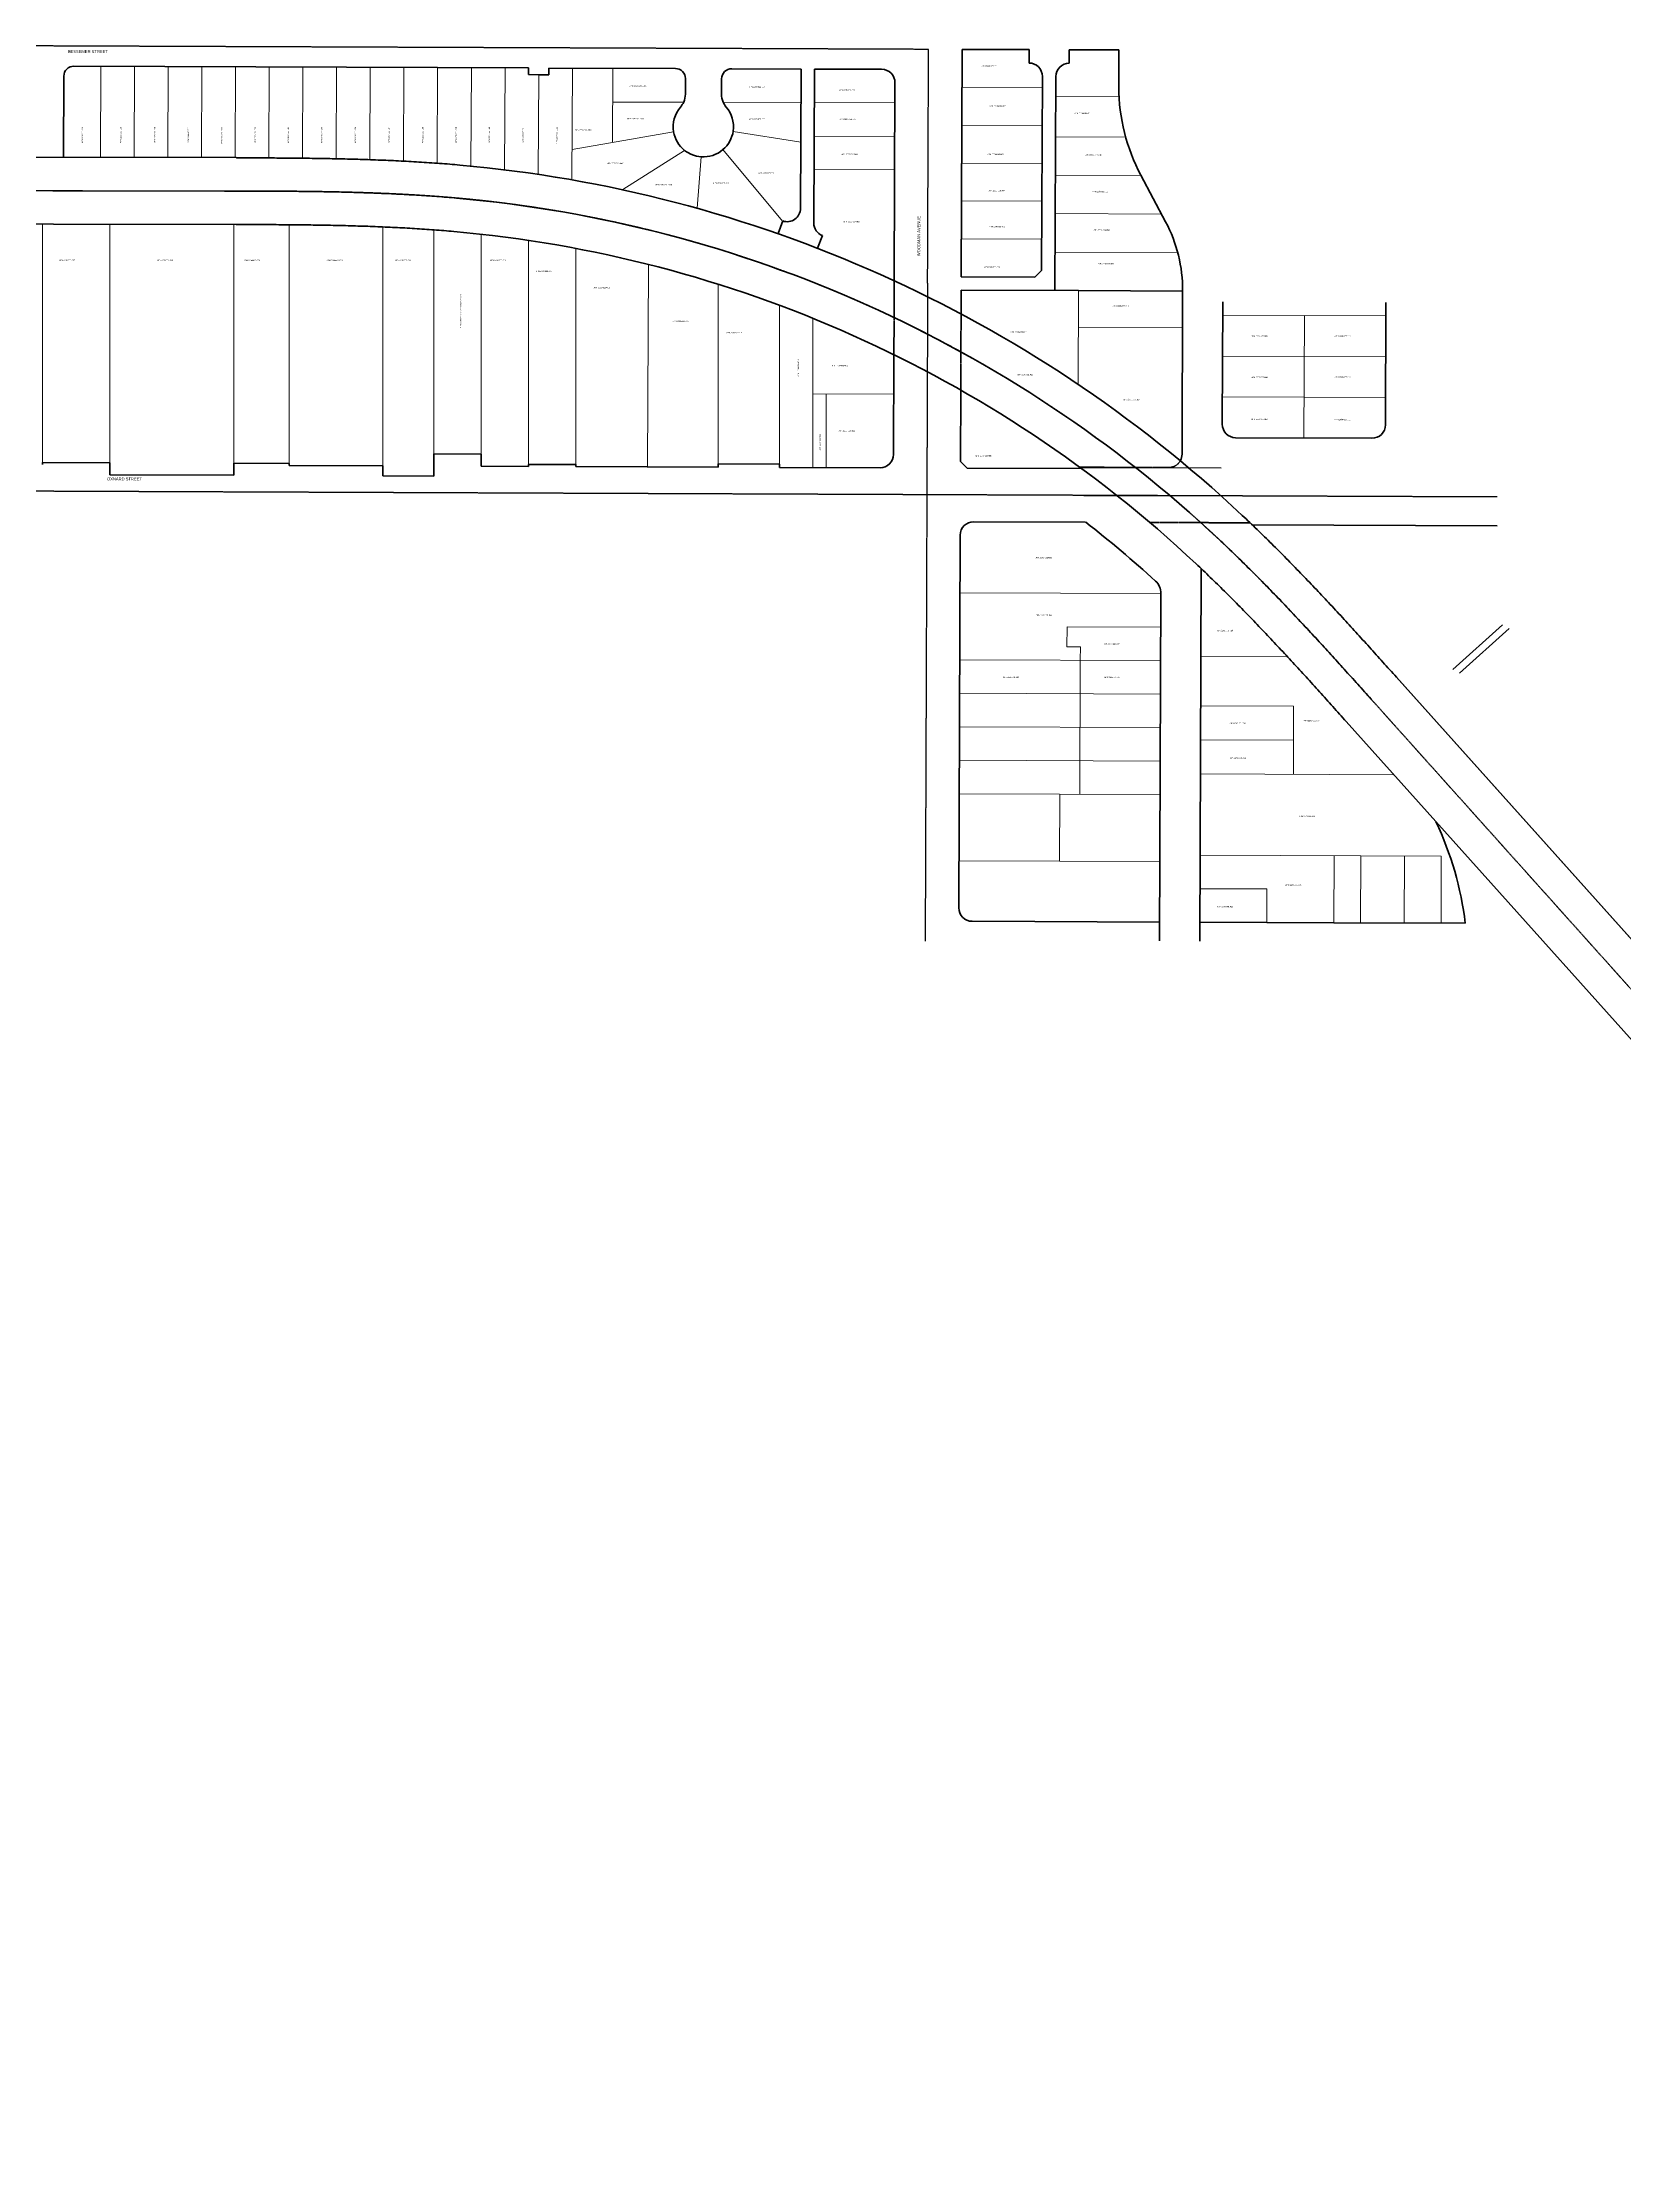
# Model space of a CAD drawing. Header units: feet. Extents: x 6396409 to 6445695, y 1882632 to 1891679.
# Drawn here: x 6429914 to 6432276, y 1885451 to 1888626 of the extents above; entities that cross this region are included whole.
import ezdxf

# ---------------------------------------------------------------- set-up
doc = ezdxf.new("R2010")
doc.units = ezdxf.units.FT
doc.header["$MEASUREMENT"] = 0
doc.linetypes.add('CENTER2', pattern=[1.125, 0.75, -0.125, 0.125, -0.125])
doc.linetypes.add('DASHED2', pattern=[0.375, 0.25, -0.125])
for name, color, linetype, lineweight in [('R-PROP-PRCL', 4, 'Continuous', 18), ('R-Row-Authority', 30, 'Continuous', 140), ('R-Row-Ease', 5, 'DASHED2', 50), ('R-Row-Misc-Txto', 171, 'Continuous', 5), ('R-Row-Scl', 1, 'CENTER2', 25), ('R-Row-Sname', 8, 'Continuous', 0), ('R-Row-Srow', 6, 'Continuous', 50), ('VB-BNDY-CALC-TR0112-055', 2, 'Continuous', 35)]:
    doc.layers.add(name, color=color, linetype=linetype, lineweight=lineweight)
doc.styles.add('G1_1 8_0', font='arial.ttf')
doc.styles.add('G4_7 32', font='arial.ttf', dxfattribs={"height": 0.219})

msp = doc.modelspace()

# ---------------------------------------------------------------- linework, layer by layer
for p, q in [((6431463.2819, 1887992.0733), (6431674.4051, 1887991.2996)), ((6431469.2241, 1887950.1512), (6431674.2515, 1887949.3999)), ((6432104.4802, 1887751.4396), (6432030.0204, 1887684.6884))]:
    msp.add_line(p, q)
at = {"color": 2}
msp.add_line((6432094.5636, 1887757.1201), (6432020.1037, 1887690.3689), dxfattribs=at)
msp.add_arc((6430364.3444, 1886491.6759), 1859.8, 51.6412051, 53.7797996)
at = {"layer": 'R-PROP-PRCL'}
for p, q in [((6430001.547, 1888590.8245), (6430000.9961, 1888454.9869)), ((6430051.8328, 1888590.6292), (6430051.2822, 1888454.889)), ((6430102.1186, 1888590.4339), (6430101.5684, 1888454.7912)), ((6430152.4043, 1888590.2386), (6430151.8545, 1888454.6933)), ((6430202.6901, 1888590.0433), (6430202.1407, 1888454.5955)), ((6430252.9758, 1888589.848), (6430252.4266, 1888454.4386)), ((6430303.2616, 1888589.7521), (6430302.7112, 1888454.0497)), ((6430353.5473, 1888589.4574), (6430352.9948, 1888453.2416)), ((6430403.8331, 1888589.2621), (6430403.2757, 1888451.8375)), ((6430454.1189, 1888589.0668), (6430453.5534, 1888449.66)), ((6430504.4046, 1888588.8715), (6430503.8273, 1888446.5293)), ((6430554.6904, 1888588.6762), (6430554.0965, 1888442.2681)), ((6430604.9761, 1888588.4809), (6430604.3606, 1888436.723)), ((6430655.2636, 1888578.2856), (6430654.6616, 1888429.8534)), ((6430705.59, 1888588.0902), (6430704.9149, 1888421.6572)), ((6430765.9329, 1888587.8558), (6430765.4838, 1888477.1301)), ((6431407.2108, 1888559.0462), (6431287.2121, 1888559.5088)), ((6430765.7284, 1888537.4562), (6430871.755, 1888537.4378)), ((6431047.1805, 1888536.7631), (6430930.7671, 1888537.151)), ((6431187.1212, 1888536.2193), (6431066.983, 1888536.685)), ((6431521.8756, 1888545.1841), (6431427.1589, 1888545.5492)), ((6430705.0974, 1888466.6484), (6430856.7489, 1888492.9715)), ((6431046.6262, 1888477.7645), (6430945.5606, 1888493.6014)), ((6431186.9285, 1888486.2196), (6431066.7892, 1888486.6854)), ((6431406.9927, 1888502.4666), (6431286.994, 1888502.9293)), ((6431531.6359, 1888485.146), (6431426.9277, 1888485.5497)), ((6430873.1525, 1888465.3009), (6430780.7514, 1888406.7271)), ((6430897.7199, 1888455.6953), (6430891.6442, 1888379.2063)), ((6430930.4186, 1888466.427), (6431019.4756, 1888359.484)), ((6431186.7358, 1888436.22), (6431066.5953, 1888436.6858)), ((6431406.7747, 1888445.8871), (6431286.7758, 1888446.3497)), ((6431554.6344, 1888427.6869), (6431426.7066, 1888428.1801)), ((6431406.5566, 1888389.3075), (6431286.5577, 1888389.7701)), ((6431585.2721, 1888370.1983), (6431426.4855, 1888370.8105)), ((6429914.4558, 1887999.3204), (6429914.4558, 1888355.1551)), ((6430014.9068, 1887998.9231), (6430014.9068, 1888354.9596)), ((6430199.8862, 1887998.1932), (6430199.8862, 1888354.5997)), ((6430282.517, 1887997.8698), (6430282.517, 1888354.2418)), ((6430422.4892, 1887994.3182), (6430422.4892, 1888351.019)), ((6430498.485, 1888012.0188), (6430498.5538, 1888346.6476)), ((6430569.2072, 1888011.7401), (6430569.2761, 1888340.1506)), ((6430639.9956, 1887996.461), (6430639.9949, 1888330.9346)), ((6431406.3386, 1888332.7279), (6431286.3396, 1888333.1905)), ((6430710.7756, 1887996.182), (6430710.7871, 1888318.9234)), ((6430817.8623, 1887992.76), (6430819.0494, 1888295.0337)), ((6431609.3615, 1888312.735), (6431426.2644, 1888313.4409)), ((6430923.1523, 1887997.3598), (6430923.1718, 1888265.5327)), ((6431014.7421, 1887996.9841), (6431014.7617, 1888234.0345)), ((6431461.233, 1888255.9157), (6431460.7043, 1888116.1177)), ((6431064.7354, 1887991.6577), (6431064.7354, 1888214.5539)), ((6431461.025, 1888200.9161), (6431616.5539, 1888200.3165)), ((6431676.604, 1888219.2128), (6431920.0821, 1888218.2618)), ((6431797.8915, 1888035.9176), (6431798.5831, 1888218.7514)), ((6431676.3735, 1888158.2732), (6431919.8516, 1888157.3222)), ((6431185.4452, 1888101.3121), (6431064.7354, 1888101.7879)), ((6431084.7354, 1887991.6577), (6431084.7354, 1888101.7091)), ((6431676.143, 1888097.3337), (6431919.6211, 1888096.3826)), ((6431284.2953, 1887804.722), (6431434.2942, 1887804.1361)), ((6431434.2942, 1887804.1361), (6431584.3682, 1887803.5499)), ((6431444.1769, 1887754.0971), (6431444.0597, 1887724.0974)), ((6431444.1769, 1887754.0971), (6431584.1758, 1887753.5503)), ((6431444.0597, 1887724.0974), (6431464.0596, 1887724.0192)), ((6431464.0596, 1887724.0192), (6431463.9815, 1887704.0194)), ((6431283.9047, 1887704.7228), (6431583.9834, 1887703.5506)), ((6431463.9815, 1887704.0194), (6431463.2002, 1887504.0209)), ((6431644.0098, 1887710.2748), (6431772.8181, 1887709.7716)), ((6431283.7094, 1887654.7232), (6431583.7911, 1887653.551)), ((6431643.7249, 1887636.2553), (6431782.2239, 1887635.7143)), ((6431782.2239, 1887635.7143), (6431782.2239, 1887533.7139)), ((6431283.5141, 1887604.7235), (6431583.5987, 1887603.5514)), ((6431643.5287, 1887585.2561), (6431782.2239, 1887584.7143)), ((6431283.3188, 1887554.7239), (6431583.4034, 1887553.5518)), ((6431643.3325, 1887534.2565), (6431931.9913, 1887533.1289)), ((6431283.1235, 1887504.7243), (6431583.2139, 1887503.5521)), ((6431433.2005, 1887504.1381), (6431432.781, 1887404.139)), ((6431282.7329, 1887404.7251), (6431582.8291, 1887403.5529)), ((6431642.8666, 1887413.0284), (6432002.8632, 1887411.6223)), ((6431842.3759, 1887312.2484), (6431842.7665, 1887412.2476)), ((6431882.4735, 1887312.0917), (6431882.8642, 1887412.091)), ((6431947.4731, 1887311.8378), (6431947.8637, 1887411.8371)), ((6432002.8632, 1887411.6223), (6432002.8632, 1887311.5723)), ((6431642.6736, 1887363.0288), (6431742.6786, 1887362.6382)), ((6431742.4833, 1887312.6386), (6431742.6786, 1887362.6382))]:
    msp.add_line(p, q, dxfattribs=at)
at = {"layer": 'R-Row-Authority'}
for p, q in [((6430203.7611, 1888454.5924), (6428595.7849, 1888457.721)), ((6432578.686, 1886961.7863), (6431935.8829, 1887678.8221))]:
    msp.add_line(p, q, dxfattribs=at)
for points in [[(6430537.5852, 1888443.3434, 0.003585648), (6430507.0879, 1888445.8226, 0.003272504), (6430476.5047, 1888447.8869, 0.002945252), (6430445.9634, 1888449.5671, 0.002618), (6430415.4707, 1888450.9046, 0.002290749), (6430385.0318, 1888451.9404, 0.001963498), (6430354.6506, 1888452.7155, 0.001636247), (6430324.3301, 1888453.2707, 0.001308997), (6430294.5958, 1888453.6399, 0.000981748), (6430264.402, 1888453.8765, 0.000654499), (6430234.273, 1888454.014, 0.000327249), (6430204.2094, 1888454.0922)], [(6428595.5938, 1888407.7212), (6430203.6638, 1888404.5924, -0.000327249), (6430233.662, 1888404.5144, -0.000654499), (6430263.66, 1888404.3775, -0.000981748), (6430293.6575, 1888404.1425, -0.001308997), (6430323.13, 1888403.7765, -0.001636247), (6430353.1233, 1888403.2273, -0.001963498), (6430383.1119, 1888402.4622, -0.002290749), (6430413.0929, 1888401.442, -0.002618), (6430443.0625, 1888400.1274, -0.002945252), (6430473.0156, 1888398.4796, -0.003272504), (6430502.9459, 1888396.4593, -0.003585648), (6430532.7285, 1888394.0383, -0.167879394), (6431671.1556, 1887884.3642, -0.003585502), (6431692.7976, 1887863.7629, -0.003272504), (6431714.2398, 1887842.7836, -0.002945252), (6431735.4197, 1887821.5393, -0.002618), (6431756.3618, 1887800.0606, -0.002333118), (6431777.4735, 1887777.9746, 0.009264653), (6431797.2589, 1887756.924, -0.001666478), (6431818.024, 1887734.5126, -0.001308998), (6431837.9275, 1887712.7729, -0.000981748), (6431858.0831, 1887690.5545, -0.000654498), (6431878.1657, 1887668.2703, -0.000327249), (6431898.2046, 1887645.9466)], [(6428565.4053, 1888357.7799), (6430203.5665, 1888354.5925, -0.000327249), (6430233.4992, 1888354.5147, -0.000654499), (6430263.3664, 1888354.3784, -0.000981748), (6430293.1675, 1888354.1449, -0.001308997), (6430322.3782, 1888353.7821, -0.001636247), (6430352.0443, 1888353.2389, -0.001963498), (6430381.6404, 1888352.4838, -0.002290749), (6430411.1635, 1888351.4792, -0.002618), (6430440.61, 1888350.1876, -0.002945252), (6430469.975, 1888348.5721, -0.003272504), (6430499.2522, 1888346.596, -0.003585648), (6430528.32, 1888344.233, -0.167879394), (6431636.9423, 1887847.9026, -0.003585502), (6431658.0649, 1887827.7956, -0.003272504), (6431679.0393, 1887807.2741, -0.002945252), (6431699.8033, 1887786.4469, -0.002618), (6431720.3798, 1887765.3432, -0.002290749), (6431740.7935, 1887743.9911, 0.008922126), (6431761.0695, 1887722.4185, -0.001636247), (6431781.2342, 1887700.6525, -0.001308998), (6431800.9609, 1887679.1059, -0.000981748), (6431820.9845, 1887657.0329, -0.000654498), (6431840.9795, 1887634.8459, -0.000327249), (6431860.9747, 1887612.571), (6432504.2242, 1886895.0373)], [(6431935.8829, 1887678.8221, 0.000327249), (6431915.8003, 1887701.1945, 0.000654498), (6431895.63, 1887723.5759, 0.000981748), (6431875.3425, 1887745.9398, 0.001308998), (6431855.2622, 1887767.8725, 0.001636247), (6431834.6528, 1887790.1187, 0.001963498), (6431813.8389, 1887812.2636, 0.002290749), (6431792.792, 1887834.278, 0.002618), (6431771.4844, 1887856.1315, 0.002945252), (6431749.8887, 1887877.793, 0.003272504), (6431727.9786, 1887899.2299, 0.003585502), (6431705.8172, 1887920.3257)]]:
    msp.add_lwpolyline(points, format="xyb", dxfattribs=at)
msp.add_lwpolyline([(6431935.4346, 1887679.3222), (6433903.2244, 1885484.2864)], dxfattribs=at)
msp.add_arc((6430364.7928, 1886491.1757), 1959.8, 46.8220943, 84.9417547, dxfattribs=at)
at = {"layer": 'R-Row-Ease'}
for p, q in [((6431185.6725, 1888160.291), (6431186.0986, 1888270.8712)), ((6431285.4692, 1888107.3445), (6431285.9082, 1888221.2817)), ((6431595.7404, 1887991.7069), (6431463.0746, 1887992.2251)), ((6431567.5624, 1887909.8164), (6431717.6289, 1887909.2302))]:
    msp.add_line(p, q, dxfattribs=at)
msp.add_arc((6431595.8185, 1888011.7068), 20, 269.7761985, 330.8423239, dxfattribs=at)
at = {"layer": 'R-Row-Scl'}
for p, q in [((6431237.3854, 1888616.0446), (6428596.49, 1888626.2717)), ((6431235.95, 1888266.8), (6431237.3854, 1888616.0446)), ((6431235.95, 1888266.8), (6431232.3203, 1887284.7897)), ((6432086.41, 1887947.79), (6428593.95, 1887961.5))]:
    msp.add_line(p, q, dxfattribs=at)
msp.add_lwpolyline([(6428595.6549, 1888407.7211), (6430203.6638, 1888404.5924, -0.000327249), (6430233.662, 1888404.5144, -0.000654499), (6430263.66, 1888404.3775, -0.000981748), (6430293.6575, 1888404.1425, -0.001308997), (6430323.13, 1888403.7765, -0.001636247), (6430353.1233, 1888403.2273, -0.001963498), (6430383.1119, 1888402.4622, -0.002290749), (6430413.0929, 1888401.442, -0.002618), (6430443.0625, 1888400.1274, -0.002945252), (6430473.0156, 1888398.4796, -0.003272504), (6430502.9459, 1888396.4593, -0.003585648), (6430532.7285, 1888394.0383, -0.167879394), (6431671.1556, 1887884.3642, -0.003585502), (6431692.7976, 1887863.7629, -0.003272504), (6431714.2398, 1887842.7836, -0.002945252), (6431735.4197, 1887821.5393, -0.002618), (6431756.3618, 1887800.0606, -0.002333118), (6431777.4735, 1887777.9746, 0.009264653), (6431797.2589, 1887756.924, -0.001666478), (6431818.024, 1887734.5126, -0.001308998), (6431837.9275, 1887712.7729, -0.000981748), (6431858.0831, 1887690.5545, -0.000654498), (6431878.1657, 1887668.2703, -0.000327249), (6431898.2046, 1887645.9466)], format="xyb", dxfattribs=at)
msp.add_lwpolyline([(6431898.2046, 1887645.9466), (6433865.9945, 1885450.9108)], dxfattribs=at)
at = {"layer": 'R-Row-Srow'}
for p, q in [((6431287.4297, 1888616.0884), (6431286.1214, 1888276.5909)), ((6431387.4289, 1888615.7029), (6431287.4297, 1888616.0884)), ((6431387.4289, 1888615.7031), (6431387.3519, 1888595.703)), ((6431447.3515, 1888595.4717), (6431447.4096, 1888615.4717)), ((6431521.6537, 1888615.1854), (6431447.4096, 1888615.4717)), ((6431521.4924, 1888559.7209), (6431521.6537, 1888615.1854)), ((6430640.2185, 1888588.3399), (6429961.3284, 1888590.972)), ((6430640.2185, 1888588.3441), (6430640.1779, 1888578.3441)), ((6430655.2636, 1888578.2856), (6430640.1779, 1888578.3441)), ((6430670.3494, 1888578.227), (6430655.2636, 1888578.2856)), ((6430670.3899, 1888588.2269), (6430670.3494, 1888578.227)), ((6430859.7212, 1888587.4889), (6430670.3899, 1888588.223)), ((6431047.177, 1888586.7622), (6430943.2396, 1888587.1651)), ((6431046.1255, 1888378.7007), (6431047.177, 1888586.7631)), ((6431066.0152, 1888356.8209), (6431067.1769, 1888586.6846)), ((6431167.3145, 1888586.2964), (6431067.1769, 1888586.6846)), ((6429946.2703, 1888576.0329), (6429945.7798, 1888455.0943)), ((6430874.4033, 1888572.4315), (6430874.3101, 1888549.4317)), ((6430928.403, 1888572.2269), (6430928.3094, 1888549.1652)), ((6431187.2368, 1888566.2195), (6431186.0986, 1888270.8712)), ((6431407.2747, 1888575.6261), (6431406.159, 1888286.1282)), ((6431427.2745, 1888575.549), (6431426.0433, 1888256.0514)), ((6431591.3453, 1888358.8025), (6431554.3927, 1888428.1404)), ((6431019.6181, 1888359.8901), (6431012.9985, 1888341.0174)), ((6431078.9489, 1888338.0096), (6431071.73, 1888319.3579)), ((6431396.1206, 1888276.1669), (6431286.1214, 1888276.5909)), ((6431286.0443, 1888256.5911), (6431285.9082, 1888221.2817)), ((6431461.233, 1888255.9157), (6431286.0443, 1888256.5911)), ((6431616.7619, 1888255.3161), (6431461.233, 1888255.9157)), ((6431615.8184, 1888011.6311), (6431616.7401, 1888255.3162)), ((6431675.9881, 1888056.3915), (6431676.6796, 1888239.2127)), ((6431919.4663, 1888055.4454), (6431920.1578, 1888238.2616)), ((6431185.6725, 1888160.291), (6431185.0984, 1888011.3146)), ((6431285.4692, 1888107.3445), (6431285.059, 1888000.9205)), ((6430498.485, 1888012.0188), (6430498.4782, 1887979.0186)), ((6430569.2072, 1888011.7401), (6430498.485, 1888012.0188)), ((6430569.2034, 1887993.7399), (6430569.2072, 1888011.7401)), ((6431695.9098, 1888036.316), (6431899.3883, 1888035.5212)), ((6429914.4441, 1887996.3204), (6429914.4558, 1887999.3208)), ((6430014.9068, 1887998.9245), (6429914.4558, 1887999.3204)), ((6430014.9068, 1887980.9244), (6430014.9068, 1887998.9231)), ((6430014.9068, 1887980.9244), (6430199.8862, 1887980.1953)), ((6430282.517, 1887997.8698), (6430199.8862, 1887998.1955)), ((6430199.8862, 1887980.1953), (6430199.8862, 1887998.1932)), ((6430282.517, 1887994.8698), (6430282.517, 1887997.8698)), ((6430422.4892, 1887994.3182), (6430282.517, 1887994.8698)), ((6430422.4892, 1887979.318), (6430422.4892, 1887994.3182)), ((6430422.4892, 1887979.318), (6430498.4782, 1887979.0186)), ((6430639.9957, 1887993.4609), (6430569.2034, 1887993.7399)), ((6430710.7756, 1887996.182), (6430639.9956, 1887996.461)), ((6430639.9956, 1887996.461), (6430639.9957, 1887993.4609)), ((6430710.7755, 1887993.182), (6430710.7756, 1887996.182)), ((6430923.1519, 1887992.345), (6430710.7755, 1887993.182)), ((6430923.1523, 1887997.3598), (6430923.1519, 1887992.345)), ((6431014.7421, 1887996.9841), (6430923.1523, 1887997.3598)), ((6431014.7417, 1887991.984), (6431014.7421, 1887996.9841)), ((6431165.0197, 1887991.3918), (6431014.7417, 1887991.984)), ((6431285.059, 1888000.9205), (6431295.0204, 1887990.8815)), ((6431465.8154, 1887990.2144), (6431295.0204, 1887990.8815)), ((6431463.0746, 1887992.2251), (6431465.8154, 1887990.2144)), ((6431720.7823, 1887906.2178), (6432086.242, 1887904.7903)), ((6431644.511, 1887840.5348), (6431642.3725, 1887284.7729)), ((6431584.3691, 1887803.7652), (6431582.3729, 1887285.0038))]:
    msp.add_line(p, q, dxfattribs=at)
at = {"layer": 'R-Row-Srow', "color": 1}
for p, q in [((6431304.71, 1887910.8431), (6431471.8087, 1887910.1904)), ((6431284.632, 1887890.9214), (6431282.4583, 1887334.4356)), ((6431302.38, 1887314.3576), (6431582.4817, 1887313.2635)), ((6431642.4812, 1887313.0292), (6431842.3759, 1887312.2484))]:
    msp.add_line(p, q, dxfattribs=at)
at = {"layer": 'R-Row-Srow'}
msp.add_lwpolyline([(6431396.1206, 1888276.1669), (6431406.159, 1888286.1282)], dxfattribs=at)
for centre, radius, start, end in [((6429961.2702, 1888575.9721), 15, 89.7778605, 179.7676061), ((6430859.4035, 1888572.4923), 15, 359.7676061, 89.7774491), ((6430943.4028, 1888572.166), 15, 89.7774491, 179.7676061), ((6431167.2369, 1888566.2966), 20, 359.7792027, 89.7778674), ((6431387.2748, 1888575.7032), 20, 359.7792027, 89.7792027), ((6431447.2744, 1888575.4719), 20, 89.7791118, 179.7792027), ((6430844.3103, 1888549.5533), 30, 336.1808436, 359.7676061), ((6430958.3092, 1888549.0435), 30, 179.7676061, 203.3543687), ((6431801.4924, 1888559.8285), 280, 180.0220222, 208.0547222), ((6430901.1031, 1888500.5679), 45, 139.2212928, 189.7186023), ((6430844.3103, 1888549.5533), 30, 319.2212928, 336.1808436), ((6430958.3092, 1888549.0435), 30, 203.3543687, 218.7727079), ((6430901.1031, 1888500.5679), 45, 351.8697957, 41.2807292), ((6430901.1031, 1888500.5679), 45, 189.7186023, 231.6015896), ((6430901.1031, 1888500.5679), 45, 310.6514148, 351.8697957), ((6430901.1031, 1888500.5679), 45, 231.6015896, 265.6882321), ((6430901.1031, 1888500.5679), 45, 265.6882321, 310.6514148), ((6431026.1258, 1888378.8018), 20, 251.0111621, 359.7104373), ((6431086.0149, 1888356.7199), 20, 179.7104373, 249.3107777), ((6431396.7635, 1888256.1482), 220, 359.7832785, 27.8144785), ((6431695.988, 1888056.3158), 20, 179.7832785, 269.7761985), ((6431899.4664, 1888055.521), 20, 269.7761985, 359.7832785), ((6431165.0985, 1888011.3916), 20, 269.7741943, 359.7792027), ((6431595.8185, 1888011.7068), 20, 330.8423239, 359.7832785), ((6430364.3444, 1886491.6759), 1799.8, 47.6754571, 52.0130153), ((6431559.3692, 1887803.8614), 25, 359.7795319, 47.6754571)]:
    msp.add_arc(centre, radius, start, end, dxfattribs=at)
at = {"layer": 'R-Row-Srow', "color": 1}
for centre, radius, start, end in [((6431304.6318, 1887890.8432), 20, 89.7761989, 179.7761989), ((6431553.8046, 1887253.3729), 488.34, 6.8339533, 25.4205915), ((6431302.4582, 1887334.3575), 20, 179.7761989, 269.7761989)]:
    msp.add_arc(centre, radius, start, end, dxfattribs=at)
at = {"layer": 'VB-BNDY-CALC-TR0112-055', "color": 1}
msp.add_line((6431842.3759, 1887312.2484), (6432038.675, 1887311.4816), dxfattribs=at)

# ---------------------------------------------------------------- texts
at = {"layer": 'R-Row-Misc-Txto', "style": 'G1_1 8_0'}
for s, p in [('APN 2330-028-001', (6431316.4884, 1888590.101)), ('APN 2239-024-0013', (6430790.4527, 1888560.4978)), ('APN 2239-024-006', (6430969.0873, 1888559.0907)), ('APN 2239-024-001', (6431103.534, 1888554.295)), ('APN 2330-028-002', (6431328.2844, 1888530.4833)), ('APN 2239-028-011', (6431455.1823, 1888519.5704)), ('APN 2239-022-0014', (6430709.4816, 1888494.62)), ('APN 2239-024-0012', (6430787.0518, 1888511.443)), ('APN 2239-024-007', (6430969.0873, 1888510.9306)), ('APN 2239-024-002', (6431104.5232, 1888510.7396)), ('APN 2239-024-003', (6431107.1661, 1888458.2903)), ('APN 2330-028-003', (6431325.2908, 1888458.2671)), ('APN 2239-028-010', (6431471.8645, 1888457.3883)), ('APN 2239-024-0011', (6430757.3259, 1888444.8784)), ('APN 2239-024-008', (6430983.0227, 1888430.313)), ('APN 2239-024-0010', (6430828.8301, 1888412.9449)), ('APN 2239-024-009', (6430915.3973, 1888415.5649)), ('APN 2330-028-004', (6431327.1328, 1888404.2277)), ('APN 2239-028-009', (6431481.723, 1888402.8513)), ('APN 2239-024-018', (6431110.2123, 1888358.0128)), ('APN 2330-028-005', (6431327.8379, 1888350.5703)), ('APN 2239-028-008', (6431483.9259, 1888345.3408)), ('APN 2239-022-007', (6429938.9709, 1888300.0709)), ('APN 2239-022-023', (6430085.3474, 1888300.0709)), ('APN 2239-022-004', (6430215.0281, 1888300.0709)), ('APN 2239-022-024', (6430338.4317, 1888300.0709)), ('APN 2239-022-001', (6430440.6621, 1888300.0709)), ('APN 2239-023-010', (6430582.4466, 1888300.0709)), ('APN 2330-028-006', (6431320.0312, 1888290.0628)), ('APN 2330-028-007', (6431490.5431, 1888294.9188)), ('APN 2239-023-009', (6430650.9599, 1888283.8285)), ('APN 2239-023-012', (6430737.4855, 1888259.3971)), ('APN 2330-028-014', (6431512.0589, 1888231.8688)), ('APN 2239-023-006', (6430855.0918, 1888209.1274)), ('APN 2239-023-015', (6430935.2764, 1888191.913)), ('APN 2330-028-016', (6431359.6453, 1888192.9937)), ('APN 2330-027-008', (6431719.3898, 1888186.9696)), ('APN 2330-027-013', (6431843.5418, 1888186.9696)), ('APN 2239-023-003', (6431092.8818, 1888142.8883)), ('APN 2239-021-023', (6431369.5649, 1888129.6156)), ('APN 2330-027-009', (6431719.3898, 1888125.3717)), ('APN 2330-027-012', (6431843.5418, 1888125.8086)), ('APN 2330-028-015', (6431528.1618, 1888092.3259)), ('APN 2239-023-001', (6431103.1856, 1888045.5305)), ('APN 2330-027-010', (6431719.3898, 1888062.9001)), ('APN 2330-027-011', (6431843.5418, 1888062.4632)), ('APN 2330-028-900', (6431307.3096, 1888008.2361)), ('APN 2243-001-050', (6431397.3614, 1887856.2914)), ('APN 2243-001-044', (6431397.8605, 1887770.4102)), ('APN 2243-001-042', (6431499.0126, 1887727.1878)), ('APN 2243-001-018', (6431668.0082, 1887747.459)), ('APN 2243-001-002', (6431348.546, 1887677.7289)), ('APN 2243-001-037', (6431499.7617, 1887677.7289)), ('APN 2243-001-020', (6431686.8742, 1887608.7454)), ('APN 2243-001-043', (6431797.3383, 1887612.9189)), ('APN 2243-001-021', (6431687.4348, 1887557.1756)), ('APN 2243-001-036', (6431790.7116, 1887470.1037)), ('APN 2243-001-025', (6431770.0101, 1887367.5871)), ('APN 2243-001-026', (6431668.21, 1887335.2851))]:
    msp.add_text(s, height=2, dxfattribs=at).set_placement(p)
for s, p in [('APN 2239-022-008', (6429974.8583, 1888476.2019)), ('APN 2239-022-009', (6430031.9894, 1888476.2019)), ('APN 2239-022-010', (6430083.0502, 1888476.2128)), ('APN 2239-022-011', (6430133.1866, 1888476.5921)), ('APN 2239-022-0212', (6430183.0918, 1888474.6726)), ('APN 2239-022-013', (6430232.8977, 1888476.206)), ('APN 2239-022-014', (6430282.3362, 1888476.2142)), ('APN 2239-022-015', (6430332.2327, 1888476.191)), ('APN 2239-022-016', (6430382.4703, 1888476.2074)), ('APN 2239-022-017', (6430432.5718, 1888476.206)), ('APN 2239-022-018', (6430482.9121, 1888476.2019)), ('APN 2239-021-019', (6430532.8544, 1888476.2019)), ('APN 2239-022-020', (6430582.351, 1888476.2128)), ('APN 2239-022-021', (6430632.9916, 1888476.5921)), ('APN 2239-022-0022', (6430682.927, 1888474.6726)), ('APN 2239-023-018 - APN 2239-023-041', (6430539.7837, 1888199.9404)), ('APN 2239-023-0214', (6431043.9108, 1888127.5984)), ('APN 2239-023-002', (6431076.171, 1888017.5845))]:
    msp.add_text(s, height=2, rotation=90, dxfattribs=at).set_placement(p)
at = {"layer": 'R-Row-Sname', "char_height": 4.38, "attachment_point": 1, "style": 'G4_7 32'}
for s, insert, width, rotation in [('BESSEMER STREET', (6429952.0901, 1888615.1338), 69.863005, 359.7854864), ('BESSEMER STREET', (6429952.0901, 1888615.1338), 69.863005, 359.7854864), ('WOODMAN AVENUE', (6431220.5397, 1888307.2336), 83.914584, 90), ('WOODMAN AVENUE', (6431220.5397, 1888307.2336), 83.914584, 90), ('OXNARD STREET', (6430010.7479, 1887977.0437), 69.863005, 359.7854864), ('OXNARD STREET', (6430010.7479, 1887977.0437), 69.863005, 359.7854864)]:
    msp.add_mtext(s, dxfattribs=dict(at, insert=insert, width=width, rotation=rotation))

doc.saveas('drawing.dxf')
